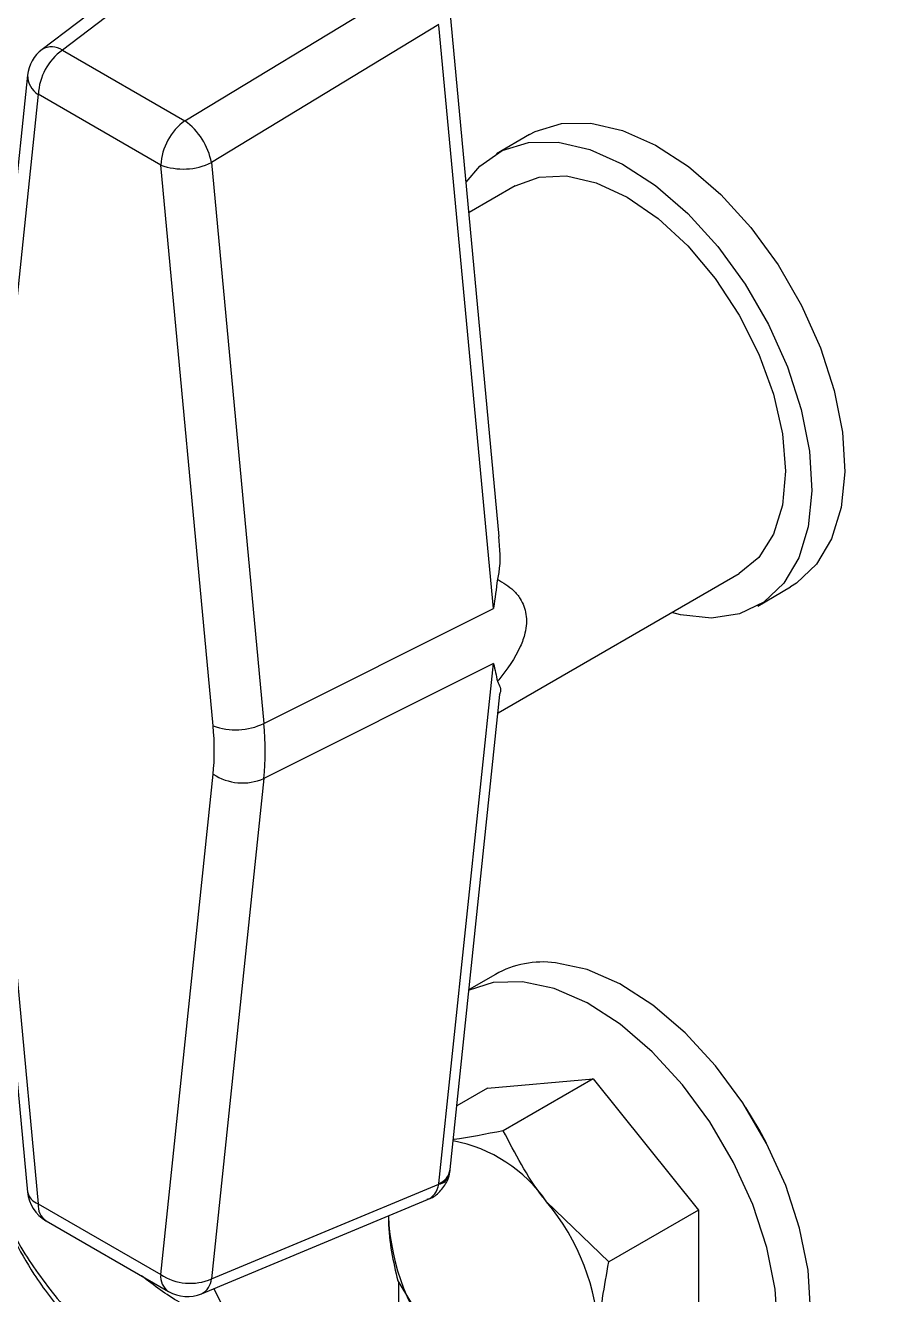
# Model space of a CAD drawing. Extents: x 2 to 136, y 1 to 99.
# Drawn here: x 97.591 to 99.032, y 10.211 to 12.337 of the extents above; entities that cross this region are included whole.
import ezdxf

# ---------------------------------------------------------------- set-up
doc = ezdxf.new("R2010")
doc.units = 0
doc.header["$MEASUREMENT"] = 0
doc.layers.add('OBJECT', color=7, linetype='CONTINUOUS')

msp = doc.modelspace()

# ---------------------------------------------------------------- linework, layer by layer
at = {"layer": 'OBJECT'}
for p, q in [((97.9552, 12.5523), (97.6191, 12.2972)), ((97.9852, 12.5481), (97.653, 12.296)), ((97.8582, 12.1775), (98.2331, 12.405)), ((98.3849, 11.4814), (98.3028, 12.3613)), ((98.2836, 12.3387), (97.9028, 12.1076)), ((98.375, 11.3608), (98.2838, 12.3374)), ((97.653, 12.296), (97.8582, 12.1775)), ((97.5947, 12.2539), (97.507, 11.4156)), ((97.6127, 12.2219), (97.5249, 11.3836)), ((97.8179, 12.1034), (97.6127, 12.2219)), ((98.4356, 12.1544), (98.3804, 12.1225)), ((97.9056, 11.1638), (97.8179, 12.1034)), ((97.9028, 12.1076), (97.9905, 11.168)), ((98.4117, 12.0684), (98.3343, 12.0237)), ((98.3828, 11.1857), (98.7866, 11.4189)), ((98.8179, 11.3647), (98.873, 11.3966)), ((97.9905, 11.168), (98.375, 11.3608)), ((97.5069, 11.3226), (97.5946, 10.383)), ((97.5249, 11.3029), (97.6127, 10.3633)), ((98.375, 11.2686), (97.9905, 11.0758)), ((98.2838, 10.3973), (98.375, 11.2686)), ((98.3027, 10.4205), (98.386, 11.2163)), ((97.8179, 10.2449), (97.9056, 11.0832)), ((97.9905, 11.0758), (97.9028, 10.2375)), ((98.3785, 10.7476), (98.3343, 10.722)), ((98.3653, 10.5567), (98.5421, 10.5725)), ((98.5421, 10.5725), (98.3917, 10.4857)), ((98.5421, 10.5725), (98.7188, 10.3526)), ((98.3653, 10.5567), (98.3139, 10.5271)), ((97.9028, 10.2375), (98.2836, 10.3961)), ((97.6127, 10.3633), (97.8179, 10.2449)), ((97.8861, 10.2127), (98.2649, 10.3703)), ((98.5684, 10.2658), (98.4643, 10.3667)), ((97.6256, 10.3347), (97.8308, 10.2163)), ((98.7188, 10.3526), (98.5684, 10.2658)), ((98.7188, 10.3526), (98.7188, 10.1169)), ((98.2149, 10.2342), (98.2875, 10.1151)), ((98.2168, 10.0121), (98.2168, 10.2311))]:
    msp.add_line(p, q, dxfattribs=at)
at = {"layer": 'OBJECT', "flags": 128}
for points in [[(98.4356, 12.1544), (98.4451, 12.1594), (98.4892, 12.1729), (98.5385, 12.1736), (98.5916, 12.1615), (98.6467, 12.137), (98.7021, 12.1008), (98.7559, 12.0543), (98.8064, 11.9987), (98.8521, 11.936), (98.8914, 11.8681), (98.9231, 11.7973), (98.9461, 11.7257), (98.9598, 11.6557), (98.9636, 11.5896), (98.9575, 11.5295), (98.9417, 11.4773), (98.9166, 11.4346), (98.8831, 11.4029), (98.873, 11.3966)], [(98.3295, 12.0745), (98.3526, 12.1018), (98.39, 12.1276), (98.434, 12.141), (98.4834, 12.1417), (98.5365, 12.1296), (98.5916, 12.1051), (98.6469, 12.069), (98.7007, 12.0224), (98.7513, 11.9669), (98.7969, 11.9041), (98.8362, 11.8363), (98.8679, 11.7654), (98.8909, 11.6939), (98.9046, 11.6239), (98.9084, 11.5578), (98.9023, 11.4976), (98.8865, 11.4454), (98.8614, 11.4028), (98.8279, 11.3711), (98.7871, 11.3514), (98.7402, 11.3443), (98.6887, 11.35), (98.674, 11.3538)], [(98.4117, 12.0684), (98.4518, 12.0833), (98.4977, 12.0851), (98.5474, 12.0738), (98.5992, 12.0498), (98.6509, 12.0141), (98.7006, 11.9679), (98.7465, 11.9132), (98.7867, 11.8519), (98.8196, 11.7865), (98.8441, 11.7194), (98.8592, 11.6532), (98.8643, 11.5905), (98.8592, 11.5337), (98.8441, 11.485), (98.8196, 11.4462), (98.7867, 11.4189), (98.7866, 11.4189)], [(98.8159, 9.9898), (98.8277, 9.9973), (98.8608, 10.0296), (98.8855, 10.0727), (98.9009, 10.1253), (98.9065, 10.1858), (98.9022, 10.2521), (98.8881, 10.3222), (98.8647, 10.3938), (98.8326, 10.4645), (98.793, 10.5322), (98.7471, 10.5946), (98.6964, 10.6498), (98.6424, 10.6959), (98.5871, 10.7316), (98.532, 10.7555), (98.4791, 10.767)], [(98.4239, 10.7352), (98.3748, 10.7339), (98.3342, 10.7214)], [(98.493, 10.0125), (98.5244, 9.9903), (98.5799, 9.9604), (98.6341, 9.9426), (98.6853, 9.9375), (98.732, 9.9452), (98.7725, 9.9655), (98.8057, 9.9977), (98.8303, 10.0408), (98.8457, 10.0935), (98.8514, 10.1539), (98.8471, 10.2203), (98.833, 10.2903), (98.8095, 10.3619), (98.7775, 10.4327), (98.7379, 10.5004), (98.6919, 10.5628), (98.6412, 10.618), (98.5873, 10.6641), (98.5319, 10.6997), (98.4769, 10.7237), (98.4239, 10.7352), (98.4239, 10.7352)], [(98.8325, 10.4649), (98.8204, 10.4877), (98.7981, 10.5243)], [(97.9068, 10.2213), (97.9578, 10.1189), (98.029, 9.9921), (98.107, 9.8697), (98.1912, 9.7529), (98.2808, 9.6427), (98.3748, 9.5402), (98.4724, 9.4464), (98.5726, 9.3622), (98.6747, 9.2882), (98.7775, 9.2253), (98.8801, 9.1741), (98.9816, 9.1349), (99.0809, 9.1082)]]:
    msp.add_lwpolyline(points, dxfattribs=at)
at = {"layer": 'OBJECT'}
for centre, radius, start, end in [((102.039, 11.4257), 4.6485, 154.5679, 177.026), ((97.6568, 12.2474), 0.0625, 127.2002, 174.0272), ((97.7097, 12.2171), 0.0971, 125.6894, 177.1988), ((97.6351, 12.2689), 0.0325, 56.558, 119.5027), ((97.631, 12.2532), 0.0363, 178.9147, 239.6843), ((97.9149, 12.0986), 0.0971, 125.6894, 177.1988), ((97.7916, 12.0859), 0.1133, 11.0453, 53.988), ((97.8554, 12.2046), 0.1079, 249.6365, 296.0391), ((97.9431, 11.265), 0.1079, 249.6366, 296.0393), ((97.9547, 11.1571), 0.0888, 236.3972, 293.7531), ((98.458, 10.6063), 0.1621, 82.525, 119.3754), ((98.263, 10.2287), 0.244, 34.422, 79.4287), ((98.2725, 10.4258), 0.0307, 291.69, 349.9898), ((98.28, 10.4179), 0.0221, 279.341, 339.2628), ((97.6568, 10.3889), 0.0625, 185.333, 240.0027), ((97.6205, 10.3887), 0.0265, 192.2412, 252.6955), ((97.6427, 10.3597), 0.0303, 173.0952, 235.5933), ((98.1693, 10.1212), 0.3837, 2.6393, 39.7721), ((98.5824, 10.3606), 0.3837, 182.6393, 219.7721), ((97.8479, 10.2412), 0.0303, 173.0952, 235.5933), ((97.867, 10.3188), 0.0888, 236.3974, 293.7525), ((97.8722, 10.24), 0.0307, 296.8902, 355.341), ((97.8621, 10.2704), 0.0625, 240.0027, 292.599)]:
    msp.add_arc(centre, radius, start, end, dxfattribs=at)
for centre, major_axis, ratio, start_param, end_param in [((97.5974, 11.3014), (-0.2198, 0.3789), 0.577378, 3.811433, 4.03777), ((97.6416, 11.3269), (-0.2476, 0.4349), 0.57231, 3.816377, 4.042714), ((98.237, 10.4264), (-0.0308, 0.0546), 0.662604, 3.062266, 3.806936), ((98.2782, 10.3945), (0.00472, 0.00591), 0.543451, 5.374024, 5.580147)]:
    msp.add_ellipse(centre, major_axis=major_axis, ratio=ratio, start_param=start_param, end_param=end_param, dxfattribs=at)
for points, knots in [([(98.3834, 11.4814), (98.3854, 11.461), (98.3877, 11.4369), (98.3825, 11.4133), (98.3817, 11.4096)], [0, 0, 0, 0, 0.843835, 1, 1, 1, 1]), ([(98.3817, 11.4096), (98.3798, 11.3935), (98.3778, 11.3771), (98.3751, 11.3611), (98.375, 11.3608)], [0, 0, 0, 0, 0.982725, 1, 1, 1, 1]), ([(98.3817, 11.4096), (98.3913, 11.4039), (98.4061, 11.3951), (98.4226, 11.3749), (98.4317, 11.3515), (98.43, 11.3227), (98.4165, 11.2846), (98.3977, 11.2575), (98.3824, 11.2395), (98.3817, 11.2386)], [0, 0, 0, 0, 0.190458, 0.293194, 0.446601, 0.600718, 0.707922, 0.98553, 1, 1, 1, 1]), ([(98.375, 11.2686), (98.3751, 11.2684), (98.3778, 11.258), (98.3798, 11.2482), (98.3817, 11.2386)], [0, 0, 0, 0, 0.01728, 1, 1, 1, 1]), ([(98.3817, 11.2386), (98.3853, 11.2319), (98.3893, 11.2245), (98.3854, 11.217), (98.385, 11.2162)], [0, 0, 0, 0, 0.895914, 1, 1, 1, 1]), ([(98.3917, 10.4857), (98.3624, 10.4798), (98.3327, 10.4737), (98.3084, 10.471), (98.308, 10.471)], [0, 0, 0, 0, 0.983708, 1, 1, 1, 1]), ([(98.4643, 10.3667), (98.4622, 10.3693), (98.4326, 10.4065), (98.4114, 10.4476), (98.3917, 10.4857)], [0, 0, 0, 0, 0.0702143, 1, 1, 1, 1]), ([(98.3007, 10.4101), (98.3009, 10.4109), (98.3019, 10.4143), (98.3023, 10.4178), (98.3027, 10.4205)], [0, 0, 0, 0, 0.233892, 1, 1, 1, 1]), ([(98.2641, 10.3709), (98.2663, 10.3715), (98.2752, 10.3741), (98.2879, 10.3853), (98.2972, 10.399), (98.3, 10.4079), (98.3007, 10.4101)], [0, 0, 0, 0, 0.119175, 0.498287, 0.87619, 1, 1, 1, 1]), ([(98.1991, 10.343), (98.1991, 10.3402), (98.1993, 10.3005), (98.2074, 10.2661), (98.2149, 10.2342)], [0, 0, 0, 0, 0.070214, 1, 1, 1, 1]), ([(97.5676, 10.3202), (97.5676, 10.3202), (97.5835, 10.2879), (97.6221, 10.2297), (97.7111, 10.1249), (97.7934, 10.0621), (97.8518, 10.0283), (97.8518, 10.0283)], [0, 0, 0, 0, 0.000004, 0.259099, 0.518181, 0.999995, 1, 1, 1, 1]), ([(97.5704, 10.3059), (97.5816, 10.2854), (97.6068, 10.2391), (97.6398, 10.1978), (97.6581, 10.1748)], [0, 0, 0, 0, 0.442887, 1, 1, 1, 1]), ([(98.5527, 10.1389), (98.5527, 10.1417), (98.5529, 10.1816), (98.561, 10.2252), (98.5684, 10.2658)], [0, 0, 0, 0, 0.070214, 1, 1, 1, 1]), ([(97.8492, 10.1982), (97.8492, 10.1982), (97.8268, 10.2111), (97.8061, 10.2268), (97.7854, 10.2425)], [0, 0, 0, 0, 0.000025, 1, 1, 1, 1])]:
    msp.add_open_spline(points, degree=3, knots=knots, dxfattribs=at)

doc.saveas('drawing.dxf')
